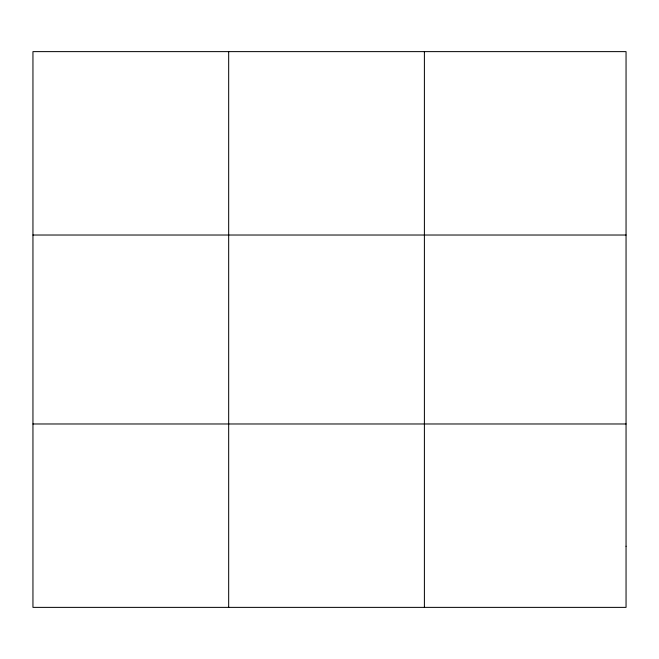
<?xml version="1.0" encoding="UTF-8"?>
<svg xmlns="http://www.w3.org/2000/svg" width="659" height="659" viewBox="0 0 659 659"><rect width="100%" height="100%" fill="white"/><g stroke="black" fill="none" stroke-linecap="round" stroke-linejoin="round"><path stroke-width="0.99" d="M228.673 51.624L228.673 607.376M424.396 51.624L424.396 607.376M32.95 235.024L626.05 235.024M32.95 423.976L626.05 423.976M626.05 546.245L626.05 607.376L32.95 607.376L32.95 51.624L626.05 51.624L626.05 546.245"/></g></svg>
